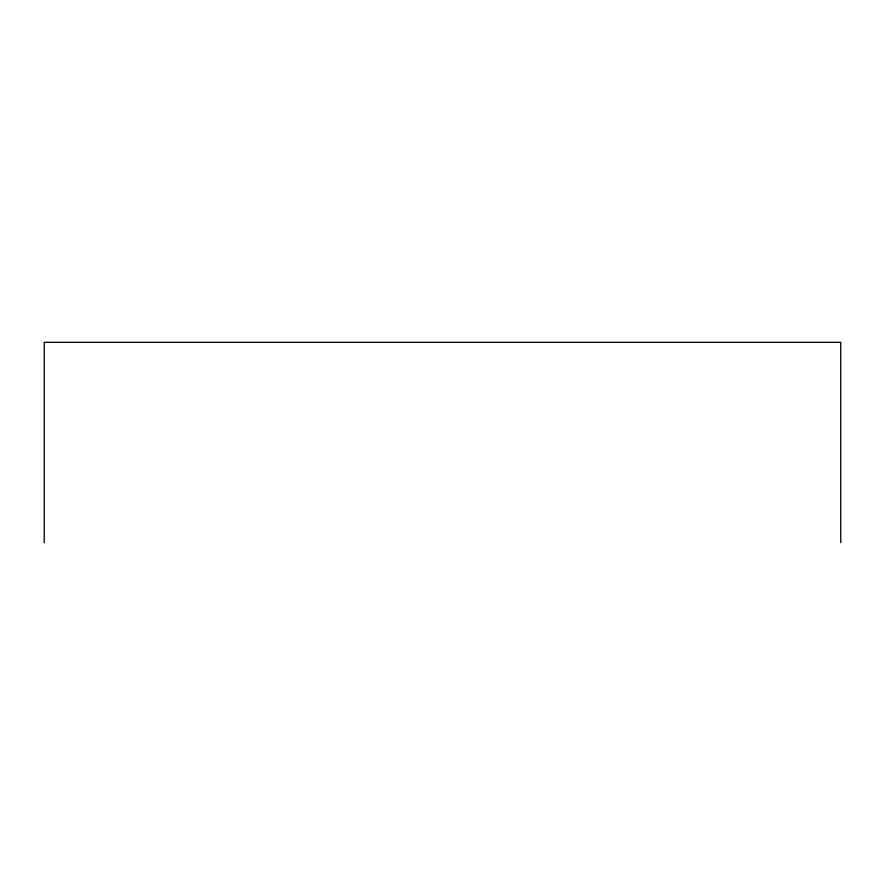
<?xml version="1.0" encoding="UTF-8"?>
<svg xmlns="http://www.w3.org/2000/svg" width="885" height="885" viewBox="0 0 885 885"><rect width="100%" height="100%" fill="white"/><g stroke="black" fill="none" stroke-linecap="round" stroke-linejoin="round"><path stroke-width="1.33" d="M840.75 542.649L840.75 342.351L44.25 342.351L44.25 542.649"/></g></svg>
